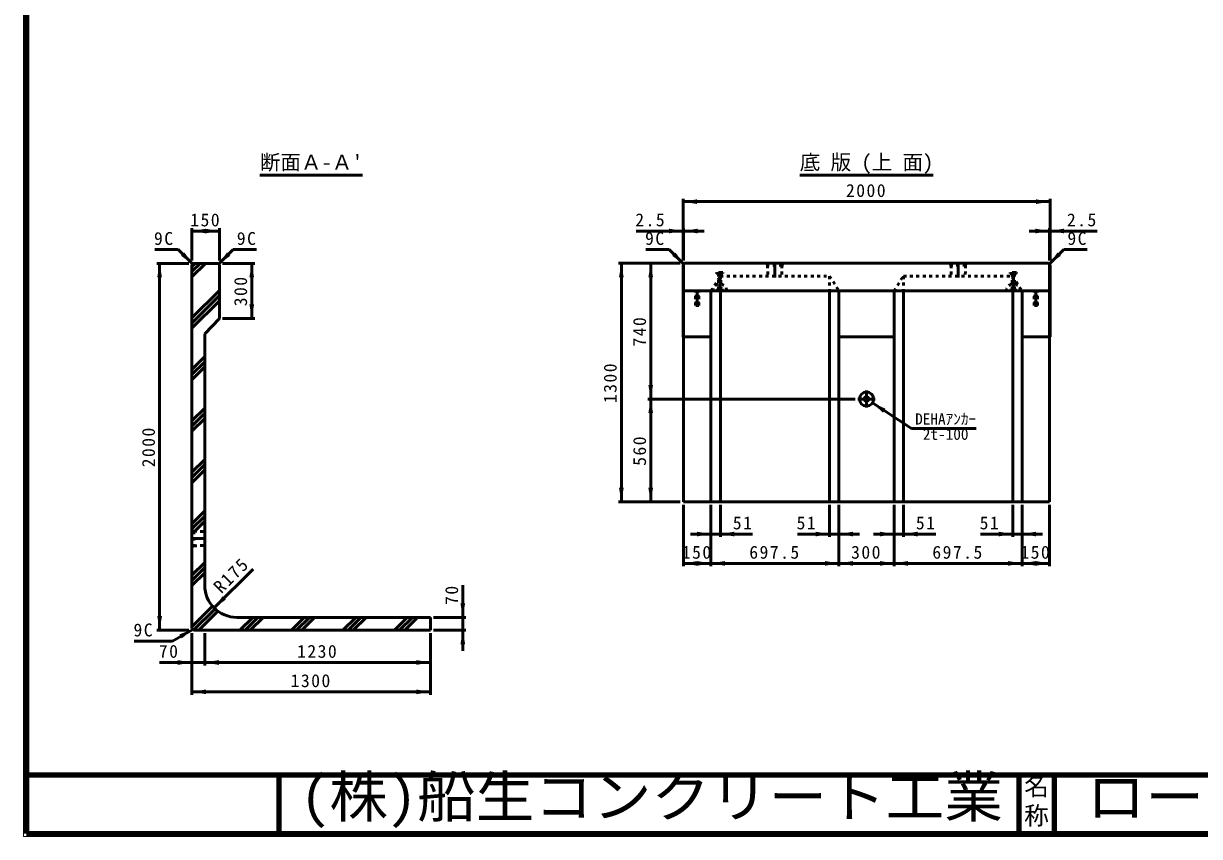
# Model space of a CAD drawing. Units: millimetres, scale not verified. Extents: x 100 to 4105, y 100 to 2870.
# Drawn here: x 100 to 2102, y 100 to 1485 of the extents above; entities that cross this region are included whole.
import ezdxf
from ezdxf.enums import TextEntityAlignment as Align

# ---------------------------------------------------------------- set-up
doc = ezdxf.new("R2010")
doc.units = ezdxf.units.MM
doc.header["$LTSCALE"] = 5
doc.linetypes.add('USER2', pattern=[13.4, 10, -1.2, 1, -1.2])
doc.linetypes.add('USER3', pattern=[2.2, 1, -1.2])
doc.layers.add('V-nasSTD', color=7, linetype='Continuous', lineweight=50)
doc.styles.add('ＭＳ ゴシック', font='')
doc.styles.get('ＭＳ ゴシック').set_extended_font_data('MS Gothic')

msp = doc.modelspace()

# ---------------------------------------------------------------- hatches: boundary and pattern name
at = {"layer": 'V-nasSTD'}
for points in [[(1247.019, 1181.494), (1247.019, 1177.494), (1223.019, 1181.494), (1247.019, 1185.494)], [(1824.019, 1181.494), (1824.019, 1185.494), (1848.019, 1181.494), (1824.019, 1177.494)], [(410.769, 1131.426), (410.769, 1127.426), (386.769, 1131.426), (410.769, 1135.426)], [(409.644, 1131.426), (409.644, 1135.426), (433.644, 1131.426), (409.644, 1127.426)], [(1199.019, 1131.494), (1199.019, 1127.494), (1223.019, 1131.494), (1199.019, 1135.494)], [(1247.8, 1131.494), (1247.8, 1127.494), (1223.8, 1131.494), (1247.8, 1135.494)], [(1823.238, 1131.494), (1823.238, 1127.494), (1847.238, 1131.494), (1823.238, 1135.494)], [(1872.019, 1131.494), (1872.019, 1127.494), (1848.019, 1131.494), (1872.019, 1135.494)], [(371.205, 1091.99), (374.033, 1094.819), (388.175, 1075.02), (368.376, 1089.162)], [(449.208, 1091.99), (446.38, 1094.819), (432.238, 1075.02), (452.037, 1089.162)], [(1207.455, 1092.058), (1210.283, 1094.887), (1224.425, 1075.088), (1204.626, 1089.23)], [(1863.583, 1092.058), (1860.755, 1094.887), (1846.613, 1075.088), (1866.412, 1089.23)], [(331.769, 1052.426), (327.769, 1052.426), (331.769, 1076.426), (335.769, 1052.426)], [(488.644, 1052.426), (484.644, 1052.426), (488.644, 1076.426), (492.644, 1052.426)], [(1118.019, 1052.494), (1114.019, 1052.494), (1118.019, 1076.494), (1122.019, 1052.494)], [(1168.019, 1052.494), (1164.019, 1052.494), (1168.019, 1076.494), (1172.019, 1052.494)], [(488.644, 1006.676), (492.644, 1006.676), (488.644, 982.676), (484.644, 1006.676)], [(1168.019, 869.244), (1172.019, 869.244), (1168.019, 845.244), (1164.019, 869.244)], [(1168.019, 821.244), (1164.019, 821.244), (1168.019, 845.244), (1172.019, 821.244)], [(1565.63, 825.455), (1567.827, 828.798), (1545.573, 838.636), (1563.433, 822.113)], [(1118.019, 694.244), (1122.019, 694.244), (1118.019, 670.244), (1114.019, 694.244)], [(1168.019, 694.244), (1172.019, 694.244), (1168.019, 670.244), (1164.019, 694.244)], [(1246.675, 615.244), (1246.675, 611.244), (1270.675, 615.244), (1246.675, 619.244)], [(1310.613, 615.244), (1310.613, 611.244), (1286.613, 615.244), (1310.613, 619.244)], [(1448.706, 615.244), (1448.706, 611.244), (1472.706, 615.244), (1448.706, 619.244)], [(1512.644, 615.244), (1512.644, 611.244), (1488.644, 615.244), (1512.644, 619.244)], [(1558.394, 615.244), (1558.394, 611.244), (1582.394, 615.244), (1558.394, 619.244)], [(1622.331, 615.244), (1622.331, 611.244), (1598.331, 615.244), (1622.331, 619.244)], [(1760.425, 615.244), (1760.425, 611.244), (1784.425, 615.244), (1760.425, 619.244)], [(1824.363, 615.244), (1824.363, 611.244), (1800.363, 615.244), (1824.363, 619.244)], [(1247.8, 565.244), (1247.8, 561.244), (1223.8, 565.244), (1247.8, 569.244)], [(1246.675, 565.244), (1246.675, 561.244), (1270.675, 565.244), (1246.675, 569.244)], [(1294.675, 565.244), (1294.675, 561.244), (1270.675, 565.244), (1294.675, 569.244)], [(1464.644, 565.244), (1464.644, 561.244), (1488.644, 565.244), (1464.644, 569.244)], [(1512.644, 565.244), (1512.644, 561.244), (1488.644, 565.244), (1512.644, 569.244)], [(1558.394, 565.244), (1558.394, 561.244), (1582.394, 565.244), (1558.394, 569.244)], [(1606.394, 565.244), (1606.394, 561.244), (1582.394, 565.244), (1606.394, 569.244)], [(1776.363, 565.244), (1776.363, 561.244), (1800.363, 565.244), (1776.363, 569.244)], [(1824.363, 565.244), (1824.363, 561.244), (1800.363, 565.244), (1824.363, 569.244)], [(1823.238, 565.244), (1823.238, 561.244), (1847.238, 565.244), (1823.238, 569.244)], [(441.632, 506.289), (444.461, 503.461), (424.662, 489.319), (438.804, 509.118)], [(848.019, 497.301), (852.019, 497.301), (848.019, 473.301), (844.019, 497.301)], [(331.769, 475.426), (335.769, 475.426), (331.769, 451.426), (327.769, 475.426)], [(367.391, 440.832), (369.391, 437.368), (388.175, 452.832), (365.391, 444.297)], [(848.019, 427.426), (844.019, 427.426), (848.019, 451.426), (852.019, 427.426)], [(362.769, 396.426), (362.769, 392.426), (386.769, 396.426), (362.769, 400.426)], [(432.644, 396.426), (432.644, 392.426), (408.644, 396.426), (432.644, 400.426)], [(769.019, 396.426), (769.019, 400.426), (793.019, 396.426), (769.019, 392.426)], [(410.769, 346.426), (410.769, 342.426), (386.769, 346.426), (410.769, 350.426)], [(769.019, 346.426), (769.019, 350.426), (793.019, 346.426), (769.019, 342.426)]]:
    msp.add_hatch(color=256, dxfattribs=at).paths.add_polyline_path(points)

# ---------------------------------------------------------------- linework, layer by layer
at = {"layer": 'V-nasSTD', "lineweight": 100}
for p, q in [((105, 2865), (105, 105)), ((105, 205), (4100, 205)), ((535, 205), (535, 105)), ((1795, 205), (1795, 105)), ((1855, 205), (1855, 105)), ((105, 105), (4100, 105))]:
    msp.add_line(p, q, dxfattribs=at)
at = {"layer": 'V-nasSTD'}
for p, q in [((502.394, 1226.426), (677.394, 1226.426)), ((1421.769, 1226.494), (1649.269, 1226.494)), ((1223.019, 1186.494), (1223.019, 1081.494)), ((1848.019, 1181.494), (1223.019, 1181.494)), ((1848.019, 1186.494), (1848.019, 1081.494)), ((386.769, 1136.426), (386.769, 1081.426)), ((433.644, 1131.426), (386.769, 1131.426)), ((433.644, 1136.426), (433.644, 1081.426)), ((1223.019, 1131.494), (1143.019, 1131.494)), ((1223.019, 1131.494), (1223.8, 1131.494)), ((1223.8, 1136.494), (1223.8, 1081.494)), ((1223.8, 1131.494), (1258.8, 1131.494)), ((1847.238, 1131.494), (1812.238, 1131.494)), ((1847.238, 1136.494), (1847.238, 1081.494)), ((1848.019, 1131.494), (1847.238, 1131.494)), ((1848.019, 1131.494), (1928.019, 1131.494)), ((363.427, 1099.769), (323.427, 1099.769)), ((388.175, 1075.02), (363.427, 1099.769)), ((432.238, 1075.02), (456.986, 1099.769)), ((456.986, 1099.769), (496.986, 1099.769)), ((1199.677, 1099.836), (1159.677, 1099.836)), ((1224.425, 1075.088), (1199.677, 1099.836)), ((1846.613, 1075.088), (1871.361, 1099.836)), ((1871.361, 1099.836), (1911.361, 1099.836)), ((381.769, 1076.426), (326.769, 1076.426)), ((331.769, 1076.426), (331.769, 451.426)), ((389.581, 1076.426), (386.769, 1073.614)), ((409.737, 1076.426), (386.769, 1053.458)), ((400.898, 1076.426), (386.769, 1062.297)), ((392.059, 1076.426), (386.769, 1071.136)), ((386.769, 1073.614), (386.769, 454.239)), ((430.831, 1076.426), (389.581, 1076.426)), ((430.831, 1076.426), (433.644, 1073.614)), ((433.644, 1073.614), (433.644, 982.676)), ((493.644, 1076.426), (438.644, 1076.426)), ((488.644, 982.676), (488.644, 1076.426)), ((1218.019, 1076.494), (1113.019, 1076.494)), ((1118.019, 1076.494), (1118.019, 670.244)), ((1168.019, 1076.494), (1168.019, 845.244)), ((1225.831, 1076.494), (1223.019, 1073.681)), ((1223.019, 1073.681), (1223.019, 951.494)), ((1223.8, 1074.463), (1223.8, 670.244)), ((1845.206, 1076.494), (1225.831, 1076.494)), ((1845.206, 1076.494), (1848.019, 1073.681)), ((1847.238, 670.244), (1847.238, 1074.463)), ((1848.019, 951.494), (1848.019, 1073.681)), ((433.644, 1030.333), (386.769, 983.458)), ((433.644, 1021.494), (386.769, 974.619)), ((1848.019, 1029.619), (1223.019, 1029.619)), ((1270.675, 1029.619), (1270.675, 670.244)), ((1286.613, 1029.619), (1286.613, 670.244)), ((1472.706, 1029.619), (1472.706, 670.244)), ((1488.644, 1029.619), (1488.644, 670.244)), ((1582.394, 1029.619), (1582.394, 670.244)), ((1598.331, 1029.619), (1598.331, 670.244)), ((1784.425, 1029.619), (1784.425, 670.244)), ((1800.363, 1029.619), (1800.363, 670.244)), ((433.644, 1012.655), (386.769, 965.78)), ((433.644, 982.676), (408.644, 956.206)), ((493.644, 982.676), (438.644, 982.676)), ((408.644, 956.206), (408.644, 527.989)), ((1223.019, 951.494), (1223.8, 950.713)), ((1223.8, 951.494), (1270.675, 951.494)), ((1488.644, 951.494), (1582.394, 951.494)), ((1800.363, 951.494), (1847.238, 951.494)), ((1848.019, 951.494), (1847.238, 950.713)), ((408.644, 917.655), (386.769, 895.78)), ((408.644, 908.817), (386.769, 886.942)), ((408.644, 899.978), (386.769, 878.103)), ((1515.988, 845.244), (1163.019, 845.244)), ((1168.019, 845.244), (1168.019, 670.244)), ((408.644, 829.978), (386.769, 808.103)), ((408.644, 821.139), (386.769, 799.264)), ((1612.257, 794.813), (1545.573, 838.636)), ((408.644, 812.3), (386.769, 790.425)), ((1722.257, 794.813), (1612.257, 794.813)), ((408.644, 742.3), (386.769, 720.425)), ((408.644, 733.461), (386.769, 711.586)), ((408.644, 724.622), (386.769, 702.747)), ((1218.019, 670.244), (1113.019, 670.244)), ((1223.8, 670.244), (1847.238, 670.244)), ((1223.8, 560.244), (1223.8, 665.244)), ((1270.675, 560.244), (1270.675, 665.244)), ((1286.613, 610.244), (1286.613, 665.244)), ((1472.706, 610.244), (1472.706, 665.244)), ((1488.644, 560.244), (1488.644, 665.244)), ((1582.394, 560.244), (1582.394, 665.244)), ((1598.331, 610.244), (1598.331, 665.244)), ((1784.425, 610.244), (1784.425, 665.244)), ((1800.363, 560.244), (1800.363, 665.244)), ((1847.238, 560.244), (1847.238, 665.244)), ((408.644, 654.622), (386.769, 632.747)), ((408.644, 645.784), (386.769, 623.909)), ((408.644, 636.945), (391.796, 620.097)), ((1270.675, 615.244), (1235.675, 615.244)), ((1286.613, 615.244), (1270.675, 615.244)), ((1286.613, 615.244), (1341.613, 615.244)), ((1472.706, 615.244), (1417.706, 615.244)), ((1488.644, 615.244), (1472.706, 615.244)), ((1488.644, 615.244), (1523.644, 615.244)), ((1582.394, 615.244), (1547.394, 615.244)), ((1582.394, 615.244), (1598.331, 615.244)), ((1598.331, 615.244), (1653.331, 615.244)), ((1784.425, 615.244), (1729.425, 615.244)), ((1784.425, 615.244), (1800.363, 615.244)), ((1800.363, 615.244), (1835.363, 615.244)), ((408.644, 566.945), (386.769, 545.07)), ((1223.8, 565.244), (1270.675, 565.244)), ((1270.675, 565.244), (1488.644, 565.244)), ((1582.394, 565.244), (1488.644, 565.244)), ((1800.363, 565.244), (1582.394, 565.244)), ((1847.238, 565.244), (1800.363, 565.244)), ((408.644, 558.106), (386.769, 536.231)), ((408.644, 549.267), (386.769, 527.392)), ((424.662, 489.319), (490.953, 555.61)), ((848.019, 473.301), (848.019, 528.301)), ((421.794, 492.417), (386.769, 457.392)), ((426.125, 487.909), (389.642, 451.426)), ((431.255, 484.201), (398.481, 451.426)), ((463.331, 473.301), (793.019, 473.301)), ((468.481, 451.426), (490.356, 473.301)), ((477.32, 451.426), (499.195, 473.301)), ((486.158, 451.426), (508.033, 473.301)), ((556.158, 451.426), (578.033, 473.301)), ((564.997, 451.426), (586.872, 473.301)), ((573.836, 451.426), (595.711, 473.301)), ((643.836, 451.426), (665.711, 473.301)), ((652.675, 451.426), (674.55, 473.301)), ((661.514, 451.426), (683.389, 473.301)), ((731.514, 451.426), (753.389, 473.301)), ((740.353, 451.426), (762.228, 473.301)), ((749.191, 451.426), (771.066, 473.301)), ((793.019, 451.426), (793.019, 473.301)), ((853.019, 473.301), (798.019, 473.301)), ((848.019, 451.426), (848.019, 473.301)), ((381.769, 451.426), (326.769, 451.426)), ((388.175, 452.832), (353.534, 432.832)), ((386.769, 454.239), (389.581, 451.426)), ((386.769, 341.426), (386.769, 446.426)), ((389.581, 451.426), (793.019, 451.426)), ((408.644, 391.426), (408.644, 446.426)), ((793.019, 341.426), (793.019, 446.426)), ((853.019, 451.426), (798.019, 451.426)), ((848.019, 451.426), (848.019, 416.426)), ((353.534, 432.832), (288.534, 432.832)), ((386.769, 396.426), (331.769, 396.426)), ((408.644, 396.426), (386.769, 396.426)), ((793.019, 396.426), (408.644, 396.426)), ((793.019, 346.426), (386.769, 346.426))]:
    msp.add_line(p, q, dxfattribs=at)
at = {"layer": 'V-nasSTD', "linetype": 'USER2'}
for p, q in [((1285.519, 1027.119), (1285.519, 1063.369)), ((1379.269, 1078.994), (1379.269, 1052.119)), ((1691.769, 1078.994), (1691.769, 1052.119)), ((1785.519, 1027.119), (1785.519, 1063.369)), ((1247.238, 1002.119), (1247.238, 1032.119)), ((1823.8, 1002.119), (1823.8, 1032.119)), ((1520.988, 845.244), (1550.05, 845.244)), ((1535.519, 859.775), (1535.519, 830.713)), ((384.269, 607.676), (411.144, 607.676))]:
    msp.add_line(p, q, dxfattribs=at)
at = {"layer": 'V-nasSTD', "linetype": 'USER3'}
for p, q in [((1366.769, 1073.369), (1364.425, 1076.494)), ((1391.769, 1073.369), (1366.769, 1073.369)), ((1366.769, 1073.369), (1367.55, 1054.619)), ((1391.769, 1073.369), (1390.988, 1054.619)), ((1394.113, 1076.494), (1391.769, 1073.369)), ((1679.269, 1073.369), (1676.925, 1076.494)), ((1704.269, 1073.369), (1679.269, 1073.369)), ((1679.269, 1073.369), (1680.05, 1054.619)), ((1704.269, 1073.369), (1703.488, 1054.619)), ((1706.613, 1076.494), (1704.269, 1073.369)), ((1270.675, 1029.619), (1286.613, 1054.619)), ((1290.988, 1060.869), (1280.05, 1060.869)), ((1280.05, 1059.306), (1280.05, 1060.869)), ((1290.988, 1059.306), (1280.05, 1059.306)), ((1283.331, 1058.994), (1280.05, 1059.306)), ((1283.331, 1058.994), (1283.331, 1033.369)), ((1286.613, 1054.619), (1472.706, 1054.619)), ((1286.613, 1054.619), (1286.613, 1029.619)), ((1290.988, 1059.306), (1287.706, 1058.994)), ((1287.706, 1058.994), (1287.706, 1033.369)), ((1290.988, 1059.306), (1290.988, 1060.869)), ((1472.706, 1054.619), (1488.644, 1029.619)), ((1472.706, 1054.619), (1472.706, 1029.619)), ((1582.394, 1029.619), (1598.331, 1054.619)), ((1598.331, 1054.619), (1784.425, 1054.619)), ((1598.331, 1054.619), (1598.331, 1029.619)), ((1790.988, 1060.869), (1780.05, 1060.869)), ((1780.05, 1059.306), (1780.05, 1060.869)), ((1790.988, 1059.306), (1780.05, 1059.306)), ((1783.331, 1058.994), (1780.05, 1059.306)), ((1783.331, 1058.994), (1783.331, 1033.369)), ((1784.425, 1054.619), (1800.363, 1029.619)), ((1784.425, 1054.619), (1784.425, 1029.619)), ((1790.988, 1059.306), (1787.706, 1058.994)), ((1787.706, 1058.994), (1787.706, 1033.369)), ((1790.988, 1059.306), (1790.988, 1060.869)), ((1244.269, 1004.619), (1244.269, 1029.619)), ((1245.363, 1006.494), (1245.363, 1029.619)), ((1249.113, 1006.494), (1249.113, 1029.619)), ((1250.206, 1004.619), (1250.206, 1029.619)), ((1283.331, 1033.369), (1281.613, 1032.744)), ((1281.613, 1032.744), (1281.613, 1029.619)), ((1289.425, 1032.744), (1281.613, 1032.744)), ((1289.425, 1029.619), (1281.613, 1029.619)), ((1289.425, 1029.619), (1281.613, 1029.619)), ((1289.425, 1029.619), (1281.613, 1029.619)), ((1287.706, 1033.369), (1283.331, 1033.369)), ((1289.425, 1032.744), (1287.706, 1033.369)), ((1289.425, 1032.744), (1289.425, 1029.619)), ((1783.331, 1033.369), (1781.613, 1032.744)), ((1781.613, 1032.744), (1781.613, 1029.619)), ((1789.425, 1032.744), (1781.613, 1032.744)), ((1789.425, 1029.619), (1781.613, 1029.619)), ((1789.425, 1029.619), (1781.613, 1029.619)), ((1789.425, 1029.619), (1781.613, 1029.619)), ((1787.706, 1033.369), (1783.331, 1033.369)), ((1789.425, 1032.744), (1787.706, 1033.369)), ((1789.425, 1032.744), (1789.425, 1029.619)), ((1820.831, 1004.619), (1820.831, 1029.619)), ((1821.925, 1006.494), (1821.925, 1029.619)), ((1825.675, 1006.494), (1825.675, 1029.619)), ((1826.769, 1004.619), (1826.769, 1029.619)), ((1250.206, 1004.619), (1244.269, 1004.619)), ((1826.769, 1004.619), (1820.831, 1004.619)), ((386.769, 622.52), (389.894, 620.176)), ((389.894, 620.176), (389.894, 595.176)), ((389.894, 620.176), (408.644, 619.395)), ((389.894, 595.176), (386.769, 592.832)), ((389.894, 595.176), (408.644, 595.957))]:
    msp.add_line(p, q, dxfattribs=at)
at = {"layer": 'V-nasSTD', "lineweight": 13}
msp.add_lwpolyline([(100, 100), (100, 2870), (4105, 2870), (4105, 100)], close=True, dxfattribs=at)
at = {"layer": 'V-nasSTD'}
for radius in [12.031, 3.906]:
    msp.add_circle((1535.519, 845.244), radius, dxfattribs=at)
at = {"layer": 'V-nasSTD', "linetype": 'USER3'}
for centre, radius, start, end in [((1285.519, 1029.302), 12.035, 1.5077, 178.4923), ((1785.519, 1029.302), 12.035, 1.5077, 178.4923), ((1247.238, 1008.994), 3.125, 233.1301, 306.8699), ((1823.8, 1008.994), 3.125, 233.1301, 306.8699)]:
    msp.add_arc(centre, radius, start, end, dxfattribs=at)
at = {"layer": 'V-nasSTD'}
msp.add_arc((463.331, 527.989), 54.688, 180, 270, dxfattribs=at)

# ---------------------------------------------------------------- texts
at = {"layer": 'V-nasSTD', "style": 'ＭＳ ゴシック'}
for s, height, p in [("断面Ａ-Ａ'", 25.66, (589.894, 1261.426)), ('底 版 (上 面)', 25.66, (1535.519, 1261.494)), ('DEHAｱﾝｶｰ', 19.06, (1670.257, 820.813)), ('2t-100', 19.06, (1670.257, 794.813))]:
    msp.add_text(s, height=height, dxfattribs=at).set_placement(p, align=Align.TOP_CENTER)
at = {"layer": 'V-nasSTD', "style": 'ＭＳ ゴシック', "width": 1.05}
for s, p in [('(株)船生コンクリート工業', (571, 202.55)), ('ロードウォール', (1910.5, 202.47))]:
    msp.add_text(s, height=69.65, dxfattribs=at).set_placement(p, align=Align.TOP_LEFT)
at = {"layer": 'V-nasSTD', "style": 'ＭＳ ゴシック'}
for s, p in [('名', (1803.982, 200.999)), ('称', (1803.976, 151.01))]:
    msp.add_text(s, height=30.79, dxfattribs=at).set_placement(p, align=Align.TOP_LEFT)
at = {"layer": 'V-nasSTD', "char_height": 21.99, "attachment_point": 2, "style": 'ＭＳ ゴシック'}
for s, insert in [('\\T1.17;2000', (1535.519, 1211.494)), ('\\T1.17;150', (410.206, 1161.426)), ('\\T1.17;2.5', (1168.019, 1161.494)), ('\\T1.17;2.5', (1903.019, 1161.494)), ('\\T1.17;9C', (339.677, 1129.769)), ('\\T1.17;9C', (480.736, 1129.769)), ('\\T1.17;9C', (1175.927, 1129.836)), ('\\T1.17;9C', (1895.111, 1129.836)), ('\\T1.17;51', (1325.363, 645.244)), ('\\T1.17;51', (1433.956, 645.244)), ('\\T1.17;51', (1637.081, 645.244)), ('\\T1.17;51', (1745.675, 645.244)), ('\\T1.17;150', (1247.238, 595.244)), ('\\T1.17;697.5', (1379.66, 595.244)), ('\\T1.17;300', (1535.519, 595.244)), ('\\T1.17;697.5', (1691.378, 595.244)), ('\\T1.17;150', (1823.8, 595.244)), ('\\T1.17;9C', (304.784, 462.832)), ('\\T1.17;70', (348.019, 426.426)), ('\\T1.17;1230', (600.831, 426.426)), ('\\T1.17;1300', (589.894, 376.426))]:
    msp.add_mtext(s, dxfattribs=dict(at, insert=insert))
for s, insert, rotation in [('\\T1.17;300', (458.644, 1029.551), 90), ('\\T1.17;740', (1138.019, 960.869), 90), ('\\T1.17;1300', (1088.019, 873.369), 90), ('\\T1.17;2000', (301.769, 763.926), 90), ('\\T1.17;560', (1138.019, 757.744), 90), ('\\T1.17;R175', (445.875, 552.958), 45), ('\\T1.17;70', (818.019, 512.051), 90)]:
    msp.add_mtext(s, dxfattribs=dict(at, insert=insert, rotation=rotation))

doc.saveas('drawing.dxf')
